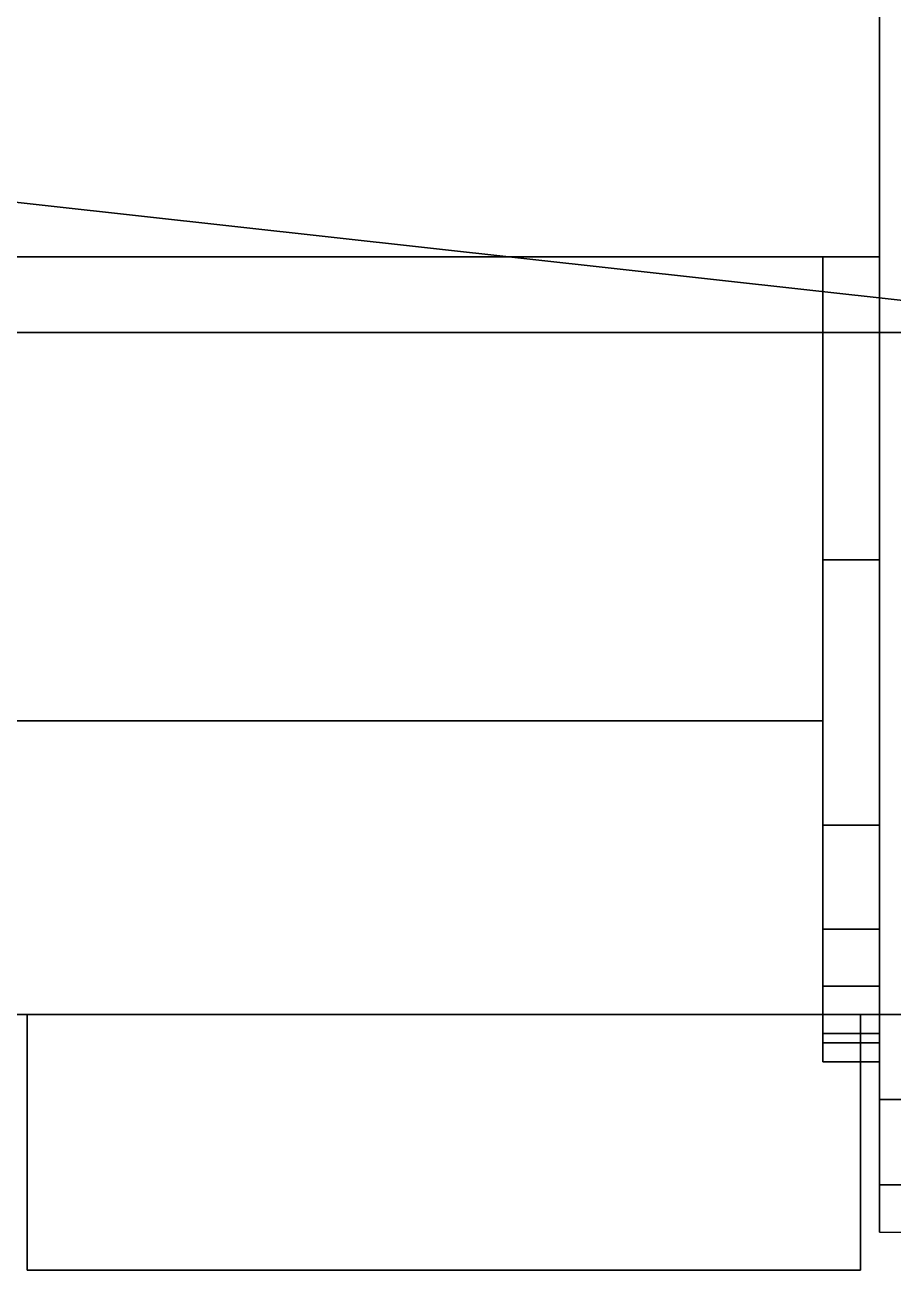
# Model space of a CAD drawing. Header units: millimetres. Extents: x -1.5 to 1.5, y -3.5 to 10.4.
# Drawn here: x 0.027 to 0.944, y -3.55 to -2.235 of the extents above; entities that cross this region are included whole.
import ezdxf

# ---------------------------------------------------------------- set-up
doc = ezdxf.new("R2010")
doc.units = ezdxf.units.MM
doc.layers.add('fenders', color=6, linetype='Continuous')

msp = doc.modelspace()

# ---------------------------------------------------------------- linework, layer by layer
at = {"extrusion": (-1, 0, 0)}
msp.add_line((0.87, -2.48, 0.33), (0.87, -2.97, 0.33), dxfattribs=at)
for points in [[(0.93, -2.48, 0.33), (-0.93, -2.48, 0.33), (-0.93, 1.43, 0.33), (0.93, 1.43, 0.33)], [(0.93, 1.43, 0.33), (0.93, 1.16, 1.06), (0.93, -3.28, 0.66), (0.93, -2.97, 0.33)], [(0.93, 1.16, 1.06), (0.93, -3.28, 0.91), (0.93, -3.28, 0.91), (0.93, -3.28, 0.66)], [(0.93, 1.16, 1.06), (0.93, 1.1217, 1.1871), (0.93, -2.56, 1.03), (0.93, -3.28, 0.91)], [(-0.46, -2.3693, 1.4126), (1.26, -2.56, 1.4), (1.27, -1.2, 1.49), (-0.46, -1.4513, 1.4734)], [(-1.14, -2.3693, 1.4126), (-1.26, -2.56, 1.4), (1.26, -2.56, 1.4), (-0.46, -2.3693, 1.4126)], [(-0.87, -2.97, 0.33), (-0.87, -2.48, 0.33), (0.87, -2.48, 0.33), (0.87, -2.97, 0.33)], [(0.93, -2.8, 0.2), (0.87, -2.8, 0.2), (0.87, -2.48, 0.33), (0.93, -2.48, 0.33)], [(0.87, -2.8, 0.2), (0.87, -3.08, 0.2), (0.87, -2.97, 0.33), (0.87, -2.48, 0.33)], [(0.93, -3.08, 0.2), (0.93, -2.8, 0.2), (0.93, -2.48, 0.33), (0.93, -2.97, 0.33)], [(1.08, -2.56, 1.4), (-1.08, -2.56, 1.4), (-1.12, -3.28, 1.19), (1.12, -3.28, 1.19)], [(0.93, -3.08, 0.2), (0.87, -3.08, 0.2), (0.87, -2.8, 0.2), (0.93, -2.8, 0.2)], [(0.87, -3.28, 0.66), (-0.87, -3.28, 0.66), (-0.87, -2.97, 0.33), (0.87, -2.97, 0.33)], [(0.87, -3.28, 0.66), (0.87, -2.97, 0.33), (0.87, -2.97, 0.33), (0.87, -3.31, 0.62)], [(0.87, -3.33, 0.43), (0.87, -2.97, 0.33), (0.87, -2.97, 0.33), (0.87, -3.3, 0.36)], [(0.87, -3.3, 0.36), (0.87, -2.97, 0.33), (0.87, -2.97, 0.33), (0.87, -3.25, 0.29)], [(0.87, -3.19, 0.25), (0.87, -2.97, 0.33), (0.87, -2.97, 0.33), (0.87, -3.08, 0.2)], [(0.87, -3.25, 0.29), (0.87, -2.97, 0.33), (0.87, -2.97, 0.33), (0.87, -3.19, 0.25)], [(0.87, -3.31, 0.62), (0.87, -2.97, 0.33), (0.87, -2.97, 0.33), (0.87, -3.33, 0.55)], [(0.87, -3.33, 0.55), (0.87, -2.97, 0.33), (0.87, -2.97, 0.33), (0.87, -3.33, 0.43)], [(0.93, -2.97, 0.33), (0.93, -3.28, 0.66), (0.93, -3.31, 0.62), (0.93, -2.97, 0.33)], [(0.93, -2.97, 0.33), (0.93, -3.31, 0.62), (0.93, -3.33, 0.55), (0.93, -2.97, 0.33)], [(0.93, -2.97, 0.33), (0.93, -3.33, 0.55), (0.93, -3.33, 0.43), (0.93, -2.97, 0.33)], [(0.93, -2.97, 0.33), (0.93, -3.33, 0.43), (0.93, -3.3, 0.36), (0.93, -2.97, 0.33)], [(0.93, -2.97, 0.33), (0.93, -3.3, 0.36), (0.93, -3.25, 0.29), (0.93, -2.97, 0.33)], [(0.93, -2.97, 0.33), (0.93, -3.25, 0.29), (0.93, -3.19, 0.25), (0.93, -2.97, 0.33)], [(0.93, -2.97, 0.33), (0.93, -3.19, 0.25), (0.93, -3.08, 0.2), (0.93, -2.97, 0.33)], [(0.93, -3.19, 0.25), (0.87, -3.19, 0.25), (0.87, -3.08, 0.2), (0.93, -3.08, 0.2)], [(0.93, -3.25, 0.29), (0.87, -3.25, 0.29), (0.87, -3.19, 0.25), (0.93, -3.19, 0.25)], [(0.93, -3.3, 0.36), (0.87, -3.3, 0.36), (0.87, -3.25, 0.29), (0.93, -3.25, 0.29)], [(0.03, -3.28, 1.17), (-1.12, -3.28, 1.19), (-1.19, -3.28, 0.91), (-0.93, -3.28, 0.91)], [(1.12, -3.28, 1.19), (-1.12, -3.28, 1.19), (0.03, -3.28, 1.17), (0.91, -3.28, 1.17)], [(0.91, -3.28, 0.82), (0.03, -3.28, 0.82), (-0.93, -3.28, 0.66), (0.93, -3.28, 0.66)], [(-0.93, -3.28, 0.91), (-0.93, -3.28, 0.66), (0.03, -3.28, 0.82), (0.03, -3.28, 1.17)], [(0.03, -3.28, 1.17), (0.03, -3.28, 0.82), (0.03, -3.55, 0.82), (0.03, -3.55, 1.09)], [(0.91, -3.55, 0.82), (0.03, -3.55, 0.82), (0.03, -3.28, 0.82), (0.91, -3.28, 0.82)], [(0.91, -3.28, 1.17), (0.03, -3.28, 1.17), (0.03, -3.55, 1.09), (0.91, -3.55, 1.09)], [(0.93, -3.28, 0.66), (0.87, -3.28, 0.66), (0.87, -3.31, 0.62), (0.93, -3.31, 0.62)], [(0.91, -3.55, 1.09), (0.91, -3.55, 0.82), (0.91, -3.28, 0.82), (0.91, -3.28, 1.17)], [(0.91, -3.28, 1.17), (0.91, -3.28, 0.82), (0.93, -3.28, 0.66), (0.93, -3.28, 0.91)], [(1.12, -3.28, 1.19), (0.91, -3.28, 1.17), (0.93, -3.28, 0.91), (1.19, -3.28, 0.91)], [(0.93, -3.33, 0.43), (0.87, -3.33, 0.43), (0.87, -3.3, 0.36), (0.93, -3.3, 0.36)], [(0.93, -3.31, 0.62), (0.87, -3.31, 0.62), (0.87, -3.33, 0.55), (0.93, -3.33, 0.55)], [(0.93, -3.33, 0.55), (0.87, -3.33, 0.55), (0.87, -3.33, 0.43), (0.93, -3.33, 0.43)], [(0.03, -3.55, 1.09), (0.03, -3.55, 0.82), (0.91, -3.55, 0.82), (0.91, -3.55, 1.09)]]:
    msp.add_3dface(points)
at = {"layer": 'fenders'}
for points in [[(1.44, -3.28, 0.91), (0.93, -3.28, 0.91), (0.93, -3.37, 0.85), (1.44, -3.37, 0.85)], [(0.93, -3.46, 0.76), (0.93, -3.28, 0.66), (0.93, -3.28, 0.66), (0.93, -3.51, 0.65)], [(0.93, -3.37, 0.85), (0.93, -3.28, 0.66), (0.93, -3.28, 0.66), (0.93, -3.46, 0.76)], [(0.93, -3.28, 0.91), (0.93, -3.28, 0.66), (0.93, -3.28, 0.66), (0.93, -3.37, 0.85)], [(1.44, -3.37, 0.85), (0.93, -3.37, 0.85), (0.93, -3.46, 0.76), (1.44, -3.46, 0.76)], [(1.44, -3.46, 0.76), (0.93, -3.46, 0.76), (0.93, -3.51, 0.65), (1.44, -3.51, 0.65)]]:
    msp.add_3dface(points, dxfattribs=at)

doc.saveas('drawing.dxf')
